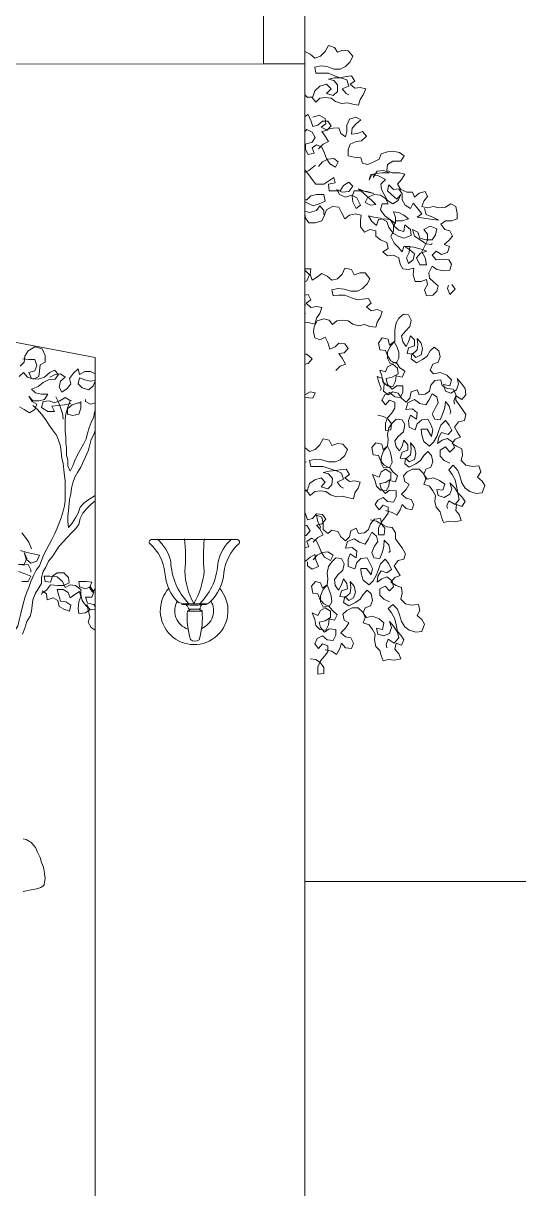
# Model space of a CAD drawing. Header units: metres. Extents: x 14 to 155, y 0 to 125.
# Drawn here: x 139.645 to 140.826, y 95.483 to 98.263 of the extents above; entities that cross this region are included whole.
import ezdxf

# ---------------------------------------------------------------- set-up
doc = ezdxf.new("R2010")
doc.units = ezdxf.units.M
doc.layers.add('PDF2_Geometry', color=7, linetype='Continuous', true_color=0xffbe80)

msp = doc.modelspace()

# ---------------------------------------------------------------- linework, layer by layer
at = {"layer": 'PDF2_Geometry', "color": 0, "lineweight": 0}
msp.add_lwpolyline([(140.3163, 98.3167), (140.2176, 98.3167), (140.2176, 98.1663), (140.3163, 98.1663)], close=True, dxfattribs=at)
for points in [[(140.321, 98.0879), (140.3336, 98.0863), (140.343, 98.0754), (140.3523, 98.0848), (140.3665, 98.0863), (140.379, 98.0848), (140.3899, 98.077), (140.4041, 98.0723), (140.4182, 98.0739), (140.4307, 98.0707), (140.4448, 98.0676), (140.448, 98.0817), (140.4558, 98.0926), (140.462, 98.1068), (140.448, 98.1099), (140.4354, 98.1083), (140.4244, 98.1178), (140.4354, 98.1255), (140.4275, 98.1381), (140.4151, 98.1365), (140.4009, 98.1334), (140.3868, 98.1381), (140.3727, 98.1444), (140.357, 98.1444), (140.343, 98.1444), (140.3399, 98.1584), (140.3555, 98.1615), (140.3696, 98.16), (140.3853, 98.1538), (140.4009, 98.1538), (140.4135, 98.16), (140.4244, 98.171), (140.4307, 98.1851), (140.4197, 98.1976), (140.4072, 98.1991), (140.3946, 98.1944), (140.3868, 98.2054), (140.3727, 98.2101), (140.3649, 98.196), (140.3539, 98.1851), (140.3399, 98.1804), (140.3288, 98.1898), (140.3163, 98.196)], [(140.3163, 98.0926), (140.3226, 98.0863), (140.3352, 98.0879), (140.3399, 98.102), (140.3523, 98.113), (140.368, 98.1177), (140.379, 98.1067), (140.368, 98.0957), (140.3838, 98.091), (140.3947, 98.1005), (140.3947, 98.1162), (140.3853, 98.1271), (140.3728, 98.1302), (140.3868, 98.1333), (140.4025, 98.1333), (140.4166, 98.1286), (140.4213, 98.113), (140.4057, 98.1067), (140.4151, 98.0957), (140.4213, 98.0926)], [(140.3493, 97.9642), (140.3602, 97.9752), (140.3728, 97.9814), (140.3649, 97.994), (140.357, 98.0049), (140.3696, 98.0081), (140.379, 98.019), (140.3712, 98.03), (140.3586, 98.03), (140.3477, 98.0206), (140.3352, 98.0174), (140.3304, 98.0316), (140.3242, 98.0457), (140.3163, 98.041)], [(140.3352, 98.0394), (140.3508, 98.0441), (140.3649, 98.0363), (140.3665, 98.0237), (140.3555, 98.0158), (140.3665, 98.0096), (140.3838, 98.0128), (140.3978, 98.0143), (140.4026, 98.0002), (140.4135, 97.9924), (140.4167, 98.0049), (140.4167, 98.0205), (140.4229, 98.0347), (140.4386, 98.0394), (140.4496, 98.0331), (140.4386, 98.0237), (140.4292, 98.0128), (140.4276, 97.9987), (140.4417, 98.0002), (140.4543, 98.0049), (140.4636, 97.9939), (140.4512, 97.9829), (140.4386, 97.9814), (140.4244, 97.9752), (140.4198, 97.9626), (140.4198, 97.9469), (140.4339, 97.9438), (140.4496, 97.9422), (140.4543, 97.9297), (140.4668, 97.9266), (140.4809, 97.9329), (140.4935, 97.9392), (140.4981, 97.9516), (140.5138, 97.9563), (140.5264, 97.9579), (140.542, 97.9548), (140.553, 97.9469), (140.5451, 97.9344), (140.5264, 97.9344), (140.5138, 97.9266), (140.5122, 97.9124), (140.5248, 97.9063), (140.542, 97.9063), (140.5545, 97.9031), (140.5467, 97.8906), (140.5373, 97.8796), (140.5451, 97.8671), (140.5593, 97.8608), (140.5733, 97.8608), (140.578, 97.8482), (140.589, 97.8577), (140.6031, 97.8624), (140.6093, 97.8498), (140.6, 97.8388), (140.5953, 97.8263), (140.6093, 97.8232), (140.6235, 97.8263), (140.636, 97.8232), (140.6516, 97.8248), (140.6642, 97.8326), (140.6767, 97.8263), (140.6798, 97.8106), (140.6798, 97.7966), (140.6658, 97.7919), (140.6516, 97.7919), (140.6407, 97.784), (140.6501, 97.7715), (140.6626, 97.7683), (140.6689, 97.7558), (140.6595, 97.7448), (140.6485, 97.7354), (140.6611, 97.7307), (140.6564, 97.7167), (140.6422, 97.712), (140.6297, 97.7198), (140.6203, 97.7104), (140.6297, 97.6994), (140.6454, 97.701), (140.6595, 97.6994), (140.6658, 97.6885), (140.6626, 97.6743), (140.6469, 97.6728), (140.6313, 97.6759), (140.6203, 97.6838), (140.6125, 97.6681), (140.614, 97.6556), (140.6235, 97.6462), (140.6345, 97.6367), (140.6313, 97.6242), (140.6219, 97.6149)], [(140.3493, 97.9219), (140.3586, 97.9329), (140.3712, 97.9392), (140.3853, 97.9407), (140.3962, 97.9329), (140.3899, 97.9203), (140.3759, 97.9282), (140.3681, 97.9407), (140.3633, 97.9532), (140.357, 97.9674), (140.3446, 97.9736), (140.3336, 97.9658), (140.3383, 97.9532), (140.3242, 97.9501), (140.3179, 97.9626), (140.3179, 97.9752), (140.3336, 97.9798), (140.3414, 97.9908), (140.3336, 98.0034), (140.321, 98.0097), (140.3163, 98.005)], [(140.3415, 97.925), (140.3258, 97.9124), (140.3164, 97.9077)], [(140.3164, 97.914), (140.3257, 97.9015), (140.3336, 97.8905), (140.343, 97.8795), (140.3618, 97.8795), (140.3853, 97.8952), (140.3884, 97.8827), (140.3728, 97.8795), (140.3743, 97.8639), (140.3884, 97.8639), (140.4009, 97.8639), (140.4088, 97.8764), (140.4214, 97.8843), (140.4307, 97.8748), (140.4214, 97.8624), (140.4057, 97.8608), (140.3931, 97.8671), (140.3994, 97.8545), (140.4135, 97.8482), (140.4275, 97.8529), (140.4401, 97.8466), (140.4495, 97.8295), (140.4385, 97.8216), (140.4307, 97.8372), (140.4291, 97.8498), (140.4338, 97.8639), (140.4495, 97.8639), (140.4652, 97.8624), (140.4809, 97.8576), (140.4605, 97.8624), (140.4448, 97.8686), (140.4636, 97.8514), (140.4761, 97.8404), (140.4856, 97.831), (140.473, 97.8295), (140.4605, 97.8357), (140.4667, 97.8482), (140.4824, 97.8545), (140.4965, 97.8529), (140.509, 97.8451), (140.5153, 97.8326), (140.5012, 97.8326), (140.4965, 97.8185), (140.5075, 97.8043), (140.5216, 97.7934), (140.5326, 97.7856), (140.5326, 97.8012), (140.5279, 97.8138), (140.5404, 97.8122), (140.5529, 97.8059), (140.5639, 97.7966), (140.5482, 97.7919), (140.5326, 97.7919), (140.5295, 97.7793), (140.5404, 97.7699), (140.5529, 97.7667), (140.5545, 97.7824), (140.5686, 97.7714), (140.5701, 97.7574), (140.5529, 97.7511), (140.5388, 97.7558), (140.5279, 97.7621), (140.5169, 97.7762), (140.5122, 97.7903), (140.4965, 97.7981), (140.4809, 97.8012), (140.4683, 97.8043), (140.4761, 97.7903), (140.4871, 97.7809), (140.4919, 97.795), (140.5059, 97.7966), (140.52, 97.795), (140.5279, 97.7824), (140.5279, 97.7683), (140.5216, 97.7543), (140.5295, 97.7385), (140.5388, 97.7292), (140.5482, 97.7182), (140.5529, 97.7307), (140.5671, 97.7307), (140.5655, 97.7167), (140.5592, 97.7041), (140.5639, 97.69), (140.5748, 97.6994), (140.578, 97.7135), (140.5671, 97.7229), (140.5545, 97.7307), (140.5764, 97.7292), (140.5937, 97.7245), (140.6077, 97.7198), (140.5921, 97.7151), (140.5827, 97.7041), (140.5905, 97.6869), (140.6062, 97.6869), (140.6031, 97.7041), (140.5952, 97.7182), (140.6015, 97.7307), (140.6093, 97.7448), (140.6093, 97.7605), (140.6, 97.7714), (140.6156, 97.7793), (140.6313, 97.773), (140.6281, 97.759), (140.6203, 97.7464), (140.6047, 97.7464), (140.5905, 97.7511), (140.5858, 97.7652), (140.5732, 97.7714), (140.578, 97.7558), (140.5937, 97.7448), (140.6047, 97.737), (140.6187, 97.7354), (140.6203, 97.7385)], [(140.6015, 97.8216), (140.6061, 97.8075), (140.6234, 97.7997), (140.636, 97.7934), (140.6108, 97.7966), (140.5842, 97.8012), (140.5952, 97.809), (140.5842, 97.8232), (140.5748, 97.8342), (140.5686, 97.8216), (140.556, 97.8295), (140.5482, 97.8419), (140.5482, 97.8561), (140.5403, 97.8686), (140.5279, 97.8671), (140.5169, 97.878), (140.5137, 97.8639), (140.5232, 97.8545), (140.5356, 97.8435), (140.545, 97.8545), (140.5388, 97.8404), (140.5263, 97.8326), (140.5137, 97.8404), (140.5059, 97.8545), (140.4996, 97.8671), (140.498, 97.8795), (140.509, 97.8905), (140.4903, 97.9), (140.4761, 97.9015), (140.4698, 97.889), (140.473, 97.9015), (140.4855, 97.9047), (140.5012, 97.9062), (140.5184, 97.9062), (140.5043, 97.9124), (140.4887, 97.9108), (140.4824, 97.9), (140.4793, 97.8952)], [(140.3164, 97.8419), (140.321, 97.8419), (140.3304, 97.8513), (140.3446, 97.8545), (140.3618, 97.8545), (140.3649, 97.8388), (140.3509, 97.8326), (140.3367, 97.8279), (140.3164, 97.8372)], [(140.3164, 97.8153), (140.3273, 97.8122), (140.3446, 97.8169), (140.3524, 97.8279), (140.3618, 97.8169), (140.3618, 97.8074)], [(140.6015, 97.6273), (140.6093, 97.6399), (140.6062, 97.6524), (140.5937, 97.6477), (140.5795, 97.6477), (140.5748, 97.6633), (140.5764, 97.679), (140.5639, 97.6759), (140.5498, 97.6775), (140.5435, 97.6885), (140.5403, 97.7041), (140.5279, 97.7104), (140.5137, 97.7088), (140.5027, 97.7182), (140.5153, 97.7261), (140.5122, 97.7401), (140.4965, 97.7464), (140.4855, 97.7558), (140.4855, 97.7683), (140.4714, 97.7714), (140.4589, 97.7652), (140.4495, 97.7777), (140.4495, 97.7919), (140.4511, 97.8059), (140.4369, 97.809), (140.4229, 97.8059), (140.4119, 97.7966), (140.4041, 97.8122), (140.3978, 97.8247), (140.3822, 97.8263), (140.368, 97.8185), (140.3633, 97.8059), (140.357, 97.7919), (140.3414, 97.7871), (140.3257, 97.7871), (140.3179, 97.7981), (140.3164, 97.809)], [(140.3806, 97.6273), (140.3962, 97.6304), (140.4104, 97.6289), (140.4261, 97.6242), (140.4417, 97.6242), (140.4542, 97.6304), (140.4651, 97.6414), (140.4714, 97.654), (140.4605, 97.668), (140.448, 97.668), (140.4339, 97.6633), (140.4276, 97.6759), (140.412, 97.679), (140.4057, 97.6649), (140.3947, 97.654), (140.3806, 97.6508), (140.3696, 97.6601), (140.3571, 97.6664), (140.3446, 97.657), (140.3336, 97.6508), (140.3289, 97.6649), (140.3305, 97.6774), (140.3164, 97.6774)], [(140.3164, 97.6462), (140.321, 97.6493), (140.3273, 97.6634), (140.3164, 97.6744)], [(140.6563, 97.6304), (140.6594, 97.6383)], [(140.6673, 97.6399), (140.6751, 97.6289)], [(140.3164, 97.5505), (140.3273, 97.5489), (140.3399, 97.5459), (140.3446, 97.5599), (140.3524, 97.5709), (140.3571, 97.585), (140.3446, 97.5881), (140.3304, 97.585), (140.3195, 97.596), (140.3304, 97.6038), (140.3242, 97.6164), (140.3164, 97.6148)], [(140.3901, 97.4347), (140.401, 97.4456), (140.4136, 97.4503), (140.4057, 97.4645), (140.3979, 97.4754), (140.4104, 97.4769), (140.4199, 97.4879), (140.412, 97.4989), (140.3979, 97.5005), (140.3885, 97.4911), (140.376, 97.4863), (140.3712, 97.5021), (140.365, 97.5145), (140.3525, 97.5083), (140.3399, 97.513), (140.3368, 97.5271), (140.3384, 97.5397), (140.3462, 97.5537), (140.3618, 97.5584), (140.3744, 97.5553), (140.3822, 97.5444), (140.3931, 97.5537), (140.4073, 97.5553), (140.4199, 97.5537), (140.4307, 97.5459), (140.4449, 97.5412), (140.459, 97.5444), (140.4715, 97.5397), (140.4856, 97.5381), (140.4888, 97.5506), (140.4966, 97.5631), (140.5012, 97.5757), (140.4888, 97.5804), (140.4746, 97.5773), (140.4637, 97.5866), (140.4746, 97.596), (140.4684, 97.607), (140.4543, 97.6054), (140.4417, 97.6039), (140.4276, 97.6086), (140.412, 97.6149), (140.3979, 97.6149), (140.3838, 97.6133), (140.3807, 97.6273)], [(140.6062, 97.6133), (140.6016, 97.6273)], [(140.6219, 97.6148), (140.6062, 97.6132)], [(140.6752, 97.6289), (140.6626, 97.6164), (140.6563, 97.6305)], [(140.3164, 97.5928), (140.318, 97.5912), (140.3164, 97.5912)], [(140.3164, 97.5709), (140.318, 97.5709)], [(140.4903, 97.3281), (140.5043, 97.325), (140.5153, 97.3187), (140.5232, 97.3077), (140.5216, 97.2936), (140.5091, 97.2921), (140.5091, 97.3092), (140.5138, 97.3218), (140.5232, 97.3328), (140.531, 97.3453), (140.531, 97.3594), (140.5185, 97.3641), (140.5091, 97.3531), (140.4997, 97.3641), (140.5075, 97.3766), (140.5185, 97.3829), (140.531, 97.3719), (140.5435, 97.3704), (140.5498, 97.3829), (140.5498, 97.3986), (140.5358, 97.3986), (140.5248, 97.3907), (140.5138, 97.4017), (140.5106, 97.4158), (140.5248, 97.4189), (140.5388, 97.4268), (140.5373, 97.4409), (140.5263, 97.4502), (140.5138, 97.444), (140.5091, 97.4315), (140.495, 97.4362), (140.4997, 97.4221), (140.5028, 97.4079), (140.5138, 97.3986), (140.5263, 97.397), (140.5326, 97.4095), (140.5342, 97.4221), (140.5482, 97.4189), (140.5545, 97.4331), (140.5419, 97.4425), (140.5342, 97.455), (140.5201, 97.4518), (140.5138, 97.4644), (140.5138, 97.4785), (140.5201, 97.4926), (140.5295, 97.5036), (140.5358, 97.4926), (140.5404, 97.4785), (140.5404, 97.4644), (140.5342, 97.4518), (140.5216, 97.4581), (140.5138, 97.4707), (140.5091, 97.4831), (140.495, 97.4847), (140.4919, 97.5004), (140.5012, 97.513), (140.5153, 97.5098), (140.5185, 97.4957), (140.531, 97.5051), (140.531, 97.5192), (140.531, 97.5317), (140.5342, 97.549), (140.5404, 97.5599), (140.5514, 97.5693), (140.5639, 97.5678), (140.5702, 97.5552), (140.5671, 97.5396), (140.5561, 97.5286), (140.5467, 97.5176), (140.5498, 97.5036), (140.5577, 97.4926), (140.5639, 97.5036), (140.5687, 97.5176), (140.578, 97.5083), (140.578, 97.4941), (140.5639, 97.4894), (140.5608, 97.4754), (140.5733, 97.4738), (140.5843, 97.4847), (140.5858, 97.4973), (140.5843, 97.5114), (140.5937, 97.5004), (140.5968, 97.4878), (140.5937, 97.4722), (140.5811, 97.466), (140.5718, 97.4754), (140.5702, 97.4628), (140.5827, 97.4534), (140.5968, 97.4612), (140.6078, 97.4691), (140.6156, 97.4816), (140.625, 97.491), (140.636, 97.4816), (140.6391, 97.4675), (140.6344, 97.455), (140.6219, 97.4502), (140.6156, 97.4362), (140.6234, 97.4268), (140.6391, 97.4299), (140.6548, 97.4236), (140.6658, 97.4126), (140.6626, 97.3986), (140.6469, 97.4017), (140.6516, 97.386), (140.6642, 97.3813), (140.6783, 97.3892), (140.6829, 97.4033), (140.6799, 97.4158), (140.6892, 97.4049), (140.6986, 97.3923), (140.7002, 97.3766), (140.6908, 97.3657), (140.6768, 97.375), (140.672, 97.3626), (140.6736, 97.3547)], [(139.6349, 97.4206), (139.6458, 97.4299), (139.6552, 97.419), (139.6693, 97.4143), (139.6818, 97.4206), (139.6834, 97.4346), (139.685, 97.4487), (139.6975, 97.455), (139.6975, 97.4706), (139.6897, 97.4864), (139.6725, 97.4911), (139.6568, 97.4816), (139.6489, 97.4691), (139.6473, 97.455), (139.638, 97.4456)], [(140.3164, 97.4503), (140.3242, 97.4519), (140.3336, 97.4629), (140.3211, 97.4738), (140.3164, 97.4738)], [(139.6442, 97.4629), (139.6583, 97.4613), (139.6725, 97.4613), (139.6772, 97.4472), (139.6725, 97.4346), (139.6583, 97.4299), (139.6646, 97.4159), (139.6802, 97.4143), (139.6959, 97.419), (139.7085, 97.4299), (139.7194, 97.4362), (139.7288, 97.4253), (139.721, 97.4143), (139.7054, 97.4127), (139.6928, 97.4064), (139.6802, 97.397), (139.6646, 97.3908), (139.6741, 97.3814), (139.6881, 97.3783), (139.7038, 97.3783), (139.6959, 97.3657), (139.6818, 97.3625), (139.6678, 97.3625), (139.6583, 97.3735), (139.6662, 97.361), (139.6772, 97.3548), (139.6725, 97.3422), (139.6599, 97.3344), (139.6473, 97.3422), (139.6364, 97.3485)], [(139.7086, 97.419), (139.7211, 97.4253), (139.7336, 97.4269), (139.7446, 97.419), (139.7336, 97.4096), (139.7305, 97.3954), (139.7368, 97.383), (139.7493, 97.3924), (139.7587, 97.4033), (139.7555, 97.4159), (139.765, 97.4284), (139.776, 97.4393), (139.7791, 97.4253), (139.7916, 97.433), (139.8057, 97.433), (139.8167, 97.4269)], [(139.8167, 97.4111), (139.8057, 97.4095), (139.7916, 97.4127), (139.7791, 97.4174), (139.776, 97.4032), (139.7853, 97.3939), (139.801, 97.3892), (139.812, 97.3985), (139.8167, 97.4095)], [(140.5091, 97.1009), (140.5248, 97.0962), (140.5358, 97.0899), (140.5436, 97.1025), (140.5483, 97.115), (140.5577, 97.1056), (140.5718, 97.1025), (140.5765, 97.115), (140.5703, 97.1275), (140.5577, 97.1306), (140.5467, 97.1401), (140.5577, 97.1511), (140.5656, 97.1635), (140.5546, 97.1698), (140.5514, 97.184), (140.5608, 97.1933), (140.5734, 97.1996), (140.589, 97.1996), (140.6, 97.1887), (140.6047, 97.1761), (140.6, 97.1635), (140.6141, 97.1588), (140.6219, 97.1479), (140.6282, 97.1369), (140.6266, 97.1228), (140.6298, 97.1088), (140.6392, 97.0978), (140.6423, 97.0853), (140.6471, 97.0727), (140.6611, 97.0759), (140.6752, 97.0743), (140.6893, 97.0774), (140.6846, 97.0915), (140.6768, 97.1009), (140.6784, 97.115), (140.6908, 97.1103), (140.6987, 97.1228), (140.6908, 97.1338), (140.6815, 97.1432), (140.6784, 97.1588), (140.6752, 97.1745), (140.6674, 97.1871), (140.6595, 97.198), (140.6705, 97.209), (140.6815, 97.1964), (140.6861, 97.184), (140.6908, 97.1667), (140.6987, 97.1542), (140.7097, 97.1464), (140.7253, 97.1416), (140.7394, 97.1432), (140.7457, 97.1604), (140.7394, 97.1714), (140.7284, 97.1808), (140.7363, 97.1934), (140.7316, 97.2074), (140.716, 97.2059), (140.7003, 97.209), (140.6893, 97.22), (140.6924, 97.234), (140.6908, 97.2482), (140.6784, 97.2545), (140.6674, 97.2607), (140.6752, 97.2716), (140.6877, 97.2764), (140.6799, 97.2889), (140.6737, 97.2999), (140.683, 97.3124), (140.6971, 97.3155), (140.7003, 97.3297), (140.6924, 97.3421), (140.6846, 97.3531), (140.6768, 97.3641), (140.6768, 97.3782), (140.6705, 97.3907), (140.6564, 97.3923), (140.6439, 97.3986), (140.6408, 97.4126), (140.6266, 97.4111), (140.6172, 97.4002), (140.6141, 97.386), (140.6032, 97.3782), (140.589, 97.3766), (140.5843, 97.3892), (140.5703, 97.3845), (140.5671, 97.3688), (140.5577, 97.3594), (140.5467, 97.3688), (140.5389, 97.3813), (140.5264, 97.3845), (140.5154, 97.3766), (140.5044, 97.386), (140.506, 97.4017), (140.5013, 97.4158), (140.4888, 97.4205), (140.4935, 97.4049), (140.4982, 97.3923), (140.4966, 97.3876)], [(140.3164, 97.3704), (140.3352, 97.3688), (140.3414, 97.3814), (140.3289, 97.3845), (140.3164, 97.3767)], [(139.7586, 97.3563), (139.743, 97.3532), (139.7132, 97.35), (139.7194, 97.3374), (139.7038, 97.3374), (139.6881, 97.3469), (139.6928, 97.3609), (139.7069, 97.3625), (139.7194, 97.3579), (139.732, 97.3625), (139.7446, 97.3703), (139.7555, 97.3641), (139.7602, 97.3625)], [(139.7226, 97.3719), (139.7289, 97.3594), (139.7336, 97.3469), (139.7383, 97.3327), (139.7399, 97.3202), (139.7399, 97.3187)], [(139.8151, 97.3375), (139.8135, 97.3249), (139.8072, 97.3109), (139.8025, 97.2983), (139.7978, 97.2859), (139.7947, 97.2717), (139.7884, 97.2591), (139.7743, 97.2341), (139.7681, 97.22), (139.7634, 97.2075), (139.7571, 97.1949), (139.7509, 97.2075), (139.7509, 97.22), (139.7477, 97.2341), (139.7477, 97.2498), (139.7462, 97.2623), (139.7462, 97.2764), (139.7446, 97.2905), (139.7446, 97.3046), (139.7446, 97.3187), (139.7462, 97.3312), (139.7508, 97.3453), (139.7555, 97.3579), (139.7571, 97.3625)], [(139.7822, 97.3609), (139.7822, 97.3453), (139.7775, 97.3311), (139.7633, 97.328), (139.7508, 97.3311), (139.7508, 97.3437), (139.7618, 97.3531), (139.7759, 97.3579), (139.7806, 97.3579)], [(139.8167, 97.3579), (139.8057, 97.3548), (139.7931, 97.3609), (139.7931, 97.3657)], [(140.6626, 97.2137), (140.6485, 97.22), (140.6391, 97.2309), (140.6391, 97.245), (140.6516, 97.2529), (140.6626, 97.2403), (140.6736, 97.2513), (140.6689, 97.2639), (140.6563, 97.2732), (140.6438, 97.2685), (140.6328, 97.2607), (140.636, 97.2763), (140.6423, 97.2873), (140.6579, 97.2826), (140.6673, 97.2921), (140.661, 97.3045), (140.6516, 97.3155), (140.6407, 97.3045), (140.636, 97.2921), (140.6313, 97.2779), (140.6234, 97.2639), (140.614, 97.2544), (140.6, 97.2654), (140.5952, 97.2811), (140.5937, 97.2952), (140.6078, 97.2952), (140.6187, 97.2779), (140.6219, 97.2936), (140.6171, 97.3061), (140.6094, 97.3187), (140.5952, 97.3171), (140.5842, 97.3077), (140.5795, 97.2936), (140.5655, 97.2999), (140.5639, 97.3155), (140.5686, 97.3281), (140.5827, 97.3187), (140.5842, 97.3344), (140.5733, 97.3437), (140.5576, 97.3421), (140.5624, 97.3578), (140.578, 97.3657), (140.5905, 97.3563), (140.6047, 97.3531), (140.6124, 97.3641), (140.6203, 97.3797), (140.6313, 97.372), (140.6344, 97.3578), (140.6281, 97.3468), (140.6203, 97.3312), (140.6266, 97.3187), (140.6391, 97.3171), (140.6454, 97.3328), (140.65, 97.3468), (140.6516, 97.361), (140.661, 97.35), (140.6642, 97.3359), (140.6626, 97.3312)], [(139.6678, 97.3516), (139.6788, 97.3422), (139.6881, 97.3312), (139.6991, 97.3172), (139.707, 97.3046), (139.7148, 97.2936), (139.7241, 97.2811), (139.7289, 97.2686), (139.7336, 97.2544), (139.7351, 97.2404), (139.7367, 97.2262), (139.7398, 97.2138), (139.7414, 97.1981), (139.743, 97.1839), (139.7446, 97.1715), (139.7446, 97.1244), (139.743, 97.1119), (139.7398, 97.0994), (139.7351, 97.0837), (139.7257, 97.0586), (139.7195, 97.0445), (139.7132, 97.032)], [(140.473, 97.079), (140.4871, 97.0759), (140.4997, 97.068), (140.5075, 97.0586), (140.506, 97.043), (140.4919, 97.043), (140.4919, 97.0586), (140.4981, 97.0727), (140.5075, 97.0837), (140.5153, 97.0946), (140.5153, 97.1088), (140.5029, 97.1135), (140.4934, 97.1025), (140.484, 97.115), (140.4903, 97.1259), (140.5029, 97.1322), (140.5138, 97.1228), (140.5279, 97.1212), (140.5342, 97.1338), (140.5342, 97.1479), (140.5185, 97.1495), (140.509, 97.1416), (140.4981, 97.1526), (140.495, 97.1651), (140.509, 97.1682), (140.5216, 97.1761), (140.5216, 97.1918), (140.509, 97.1996), (140.4981, 97.1933), (140.4934, 97.1808), (140.4777, 97.1871), (140.484, 97.1714), (140.4871, 97.1588), (140.4966, 97.1495), (140.5106, 97.1479), (140.5169, 97.1588), (140.5185, 97.173), (140.5326, 97.1698), (140.5373, 97.184), (140.5263, 97.1933), (140.5185, 97.2043), (140.5044, 97.2027), (140.4981, 97.2137), (140.4981, 97.2278), (140.5044, 97.2435), (140.5138, 97.2545), (140.52, 97.2419), (140.5232, 97.2278), (140.5247, 97.2153), (140.5185, 97.2027), (140.5059, 97.209), (140.4966, 97.22), (140.4919, 97.2325), (140.4793, 97.234), (140.4761, 97.2513), (140.4856, 97.2623), (140.4997, 97.2592), (140.5029, 97.2466), (140.5138, 97.2545), (140.5153, 97.2701), (140.5138, 97.2826), (140.5169, 97.2983), (140.5247, 97.3092), (140.5342, 97.3187), (140.5482, 97.3171), (140.5545, 97.3061), (140.5514, 97.2889), (140.5389, 97.2779), (140.531, 97.2669), (140.5342, 97.2529), (140.5419, 97.2435), (140.5482, 97.2545), (140.5529, 97.2685), (140.5624, 97.2576), (140.5624, 97.245), (140.5482, 97.2403), (140.5435, 97.2263), (140.5576, 97.2247), (140.5686, 97.234), (140.5702, 97.2482), (140.5686, 97.2623), (140.578, 97.2513), (140.5811, 97.2372), (140.578, 97.2231), (140.5655, 97.2169), (140.5561, 97.2263), (140.5545, 97.2121), (140.5655, 97.2043), (140.5811, 97.2121), (140.5921, 97.22), (140.6, 97.2325), (140.6094, 97.2419), (140.6187, 97.2325), (140.6219, 97.2169), (140.6171, 97.2043), (140.6047, 97.1996), (140.6, 97.1871), (140.6078, 97.1761), (140.6234, 97.1792), (140.6376, 97.173), (140.65, 97.1635), (140.6454, 97.1495), (140.6313, 97.1511), (140.6344, 97.1369), (140.6486, 97.1322), (140.6626, 97.1401), (140.6673, 97.1526), (140.6626, 97.1667), (140.6736, 97.1558), (140.6815, 97.1432), (140.6846, 97.1275), (140.6752, 97.115), (140.6595, 97.1244), (140.6547, 97.1119), (140.6563, 97.1056)], [(139.8167, 97.137), (139.801, 97.1276), (139.79, 97.1197), (139.7807, 97.1088), (139.776, 97.0947), (139.7697, 97.0837), (139.7618, 97.0712), (139.7525, 97.0602), (139.7509, 97.0743), (139.7509, 97.0868), (139.7525, 97.101), (139.7555, 97.1276), (139.7587, 97.1401), (139.7602, 97.1542), (139.7634, 97.1668), (139.7681, 97.1808), (139.7744, 97.1918), (139.7822, 97.2044), (139.7931, 97.2294), (139.7994, 97.2435), (139.8041, 97.2576), (139.8073, 97.2701), (139.8136, 97.2827), (139.8167, 97.292)], [(140.3164, 97.148), (140.3211, 97.148), (140.3289, 97.137), (140.3399, 97.1464), (140.354, 97.148), (140.3665, 97.1464), (140.3775, 97.1386), (140.3916, 97.1339), (140.4057, 97.1354), (140.4182, 97.1323), (140.4324, 97.1291), (140.4354, 97.1433), (140.4433, 97.1542), (140.448, 97.1683), (140.4354, 97.1715), (140.4229, 97.1699), (140.4119, 97.1793), (140.4229, 97.1872), (140.4151, 97.1996), (140.4009, 97.1981), (140.3885, 97.1965), (140.3743, 97.2012), (140.3603, 97.2059), (140.3446, 97.2059), (140.3304, 97.2059), (140.3273, 97.2201), (140.343, 97.2232), (140.3571, 97.2216), (140.3728, 97.2169), (140.3885, 97.2169), (140.4009, 97.2216), (140.4119, 97.2325), (140.4182, 97.2467), (140.4072, 97.2592), (140.3948, 97.2607), (140.3806, 97.2561), (140.3743, 97.2686), (140.3603, 97.2717), (140.3524, 97.2577), (140.3414, 97.2467), (140.3273, 97.242), (140.3164, 97.2514)], [(140.3196, 97.2169), (140.3165, 97.2153)], [(140.3164, 97.1495), (140.3227, 97.1495), (140.3273, 97.1651), (140.3399, 97.1745), (140.3556, 97.1793), (140.3649, 97.1683), (140.3556, 97.1573), (140.3712, 97.1526), (140.3806, 97.162), (140.3822, 97.1777), (140.3728, 97.1887), (140.3603, 97.1917), (140.3743, 97.1949), (140.39, 97.1964), (140.4041, 97.1902), (140.4088, 97.1761), (140.3932, 97.1683), (140.4025, 97.1573), (140.4088, 97.1542)], [(139.7305, 97.0163), (139.7494, 97.0367), (139.7603, 97.0476), (139.7697, 97.057), (139.7775, 97.068), (139.7807, 97.0821), (139.787, 97.0947), (139.7963, 97.1056), (139.8073, 97.1165), (139.8167, 97.1244)], [(140.3367, 97.0257), (140.3477, 97.0367), (140.3603, 97.043), (140.3524, 97.057), (140.3446, 97.0664), (140.3571, 97.0696), (140.3665, 97.0806), (140.3587, 97.0915), (140.3446, 97.0931), (140.3351, 97.0821), (140.3227, 97.079), (140.3179, 97.0931), (140.3164, 97.0946)], [(140.365, 96.7688), (140.3806, 96.7657), (140.3916, 96.7579), (140.3995, 96.7719), (140.4041, 96.7845), (140.4135, 96.7735), (140.4276, 96.7719), (140.4324, 96.7845), (140.4261, 96.797), (140.4135, 96.8001), (140.4026, 96.8095), (140.4135, 96.8205), (140.4214, 96.833), (140.4104, 96.8393), (140.4072, 96.8534), (140.4166, 96.8629), (140.4292, 96.869), (140.4433, 96.869), (140.4558, 96.8581), (140.4605, 96.8456), (140.4558, 96.833), (140.47, 96.8284), (140.4777, 96.8174), (140.484, 96.8064), (140.4824, 96.7924), (140.4856, 96.7767), (140.495, 96.7672), (140.4981, 96.7548), (140.5029, 96.7422), (140.5153, 96.7453), (140.531, 96.7438), (140.5452, 96.7469), (140.5405, 96.7595), (140.531, 96.7704), (140.5342, 96.7845), (140.5467, 96.7798), (140.5529, 96.7924), (140.5452, 96.8033), (140.5373, 96.8127), (140.5342, 96.8284), (140.531, 96.8424), (140.5232, 96.8566), (140.5153, 96.8675), (140.5263, 96.8769), (140.5373, 96.866), (140.542, 96.8519), (140.5467, 96.8362), (140.5545, 96.8237), (140.5655, 96.8158), (140.5812, 96.8111), (140.5952, 96.8127), (140.6015, 96.83), (140.5952, 96.8409), (140.5842, 96.8503), (140.5905, 96.8629), (140.5874, 96.8769), (140.5702, 96.8753), (140.5561, 96.8785), (140.5451, 96.8895), (140.5482, 96.9036), (140.5466, 96.9176), (140.5342, 96.9224), (140.5216, 96.9302), (140.531, 96.9411), (140.5436, 96.9458), (140.5357, 96.9584), (140.5295, 96.9694), (140.5389, 96.9819), (140.5529, 96.985), (140.5561, 96.9976), (140.5482, 97.0117), (140.5405, 97.0226), (140.5326, 97.0336), (140.5326, 97.0477), (140.5247, 97.0602), (140.5122, 97.0618), (140.4997, 97.0681), (140.4966, 97.0822), (140.4824, 97.0806), (140.473, 97.0696), (140.4684, 97.0555), (140.459, 97.0476), (140.4448, 97.0461), (140.4385, 97.0586), (140.4261, 97.0524), (140.4229, 97.0383), (140.4135, 97.0289), (140.4025, 97.0383), (140.3948, 97.0508), (140.3806, 97.0539), (140.3712, 97.0461), (140.3603, 97.0555), (140.3603, 97.0712), (140.3571, 97.0852), (140.3446, 97.09), (140.3477, 97.0744), (140.354, 97.0618), (140.3524, 97.0571)], [(140.3164, 97.0414), (140.3195, 97.0414), (140.3289, 97.0523), (140.3211, 97.0649), (140.3164, 97.0664)], [(140.5185, 96.8832), (140.5045, 96.8895), (140.495, 96.8989), (140.495, 96.9145), (140.5076, 96.9208), (140.5185, 96.9098), (140.5279, 96.9192), (140.5248, 96.9334), (140.5122, 96.9427), (140.4997, 96.9381), (140.4887, 96.9302), (140.4903, 96.9443), (140.4982, 96.9568), (140.5122, 96.9521), (140.5232, 96.96), (140.5169, 96.9741), (140.5076, 96.985), (140.4966, 96.9741), (140.4919, 96.96), (140.4872, 96.9474), (140.4793, 96.9334), (140.47, 96.9239), (140.4559, 96.9349), (140.4511, 96.9506), (140.4496, 96.9631), (140.4637, 96.9631), (140.4746, 96.9474), (140.4778, 96.9631), (140.4715, 96.9756), (140.4653, 96.9882), (140.4496, 96.9866), (140.4401, 96.9772), (140.4355, 96.9616), (140.4198, 96.9678), (140.4198, 96.985), (140.4245, 96.9976), (140.4386, 96.9882), (140.4401, 97.0039), (140.4292, 97.0132), (140.4135, 97.0116), (140.4183, 97.0273), (140.434, 97.0336), (140.4464, 97.0258), (140.4606, 97.0211), (140.4684, 97.0336), (140.4762, 97.0492), (140.4872, 97.0399), (140.4903, 97.0273), (140.4825, 97.0163), (140.4762, 97.0007), (140.4809, 96.9882), (140.495, 96.9866), (140.5013, 97.0023), (140.5045, 97.0163), (140.506, 97.0305), (140.5169, 97.0195), (140.5201, 97.0039), (140.5169, 97.0007)], [(139.7133, 97.032), (139.6944, 96.996), (139.6835, 96.9693), (139.6757, 96.9584), (139.6694, 96.9458), (139.6631, 96.9317), (139.6584, 96.9176), (139.6537, 96.9066), (139.649, 96.8925), (139.6444, 96.8784), (139.6381, 96.8518), (139.6349, 96.8393), (139.6318, 96.8251), (139.6099, 96.7938), (139.5973, 96.775), (139.5863, 96.7656), (139.5786, 96.7499), (139.5566, 96.728), (139.5676, 96.7469), (139.566, 96.7593), (139.566, 96.7735), (139.566, 96.7891), (139.5613, 96.8158)], [(139.6647, 97.01), (139.6584, 97.0257), (139.6506, 97.0366), (139.6412, 97.0476)], [(139.9529, 97.032), (140.155, 97.032)], [(140.3367, 96.9834), (140.3461, 96.9944), (140.3587, 97.0007), (140.3712, 97.0023), (140.3837, 96.9944), (140.3775, 96.9818), (140.3634, 96.9897), (140.3556, 97.0023), (140.3508, 97.0147), (140.3446, 97.0289), (140.332, 97.0351), (140.3211, 97.0273), (140.3258, 97.0147), (140.3164, 97.0132)], [(139.6381, 97.0053), (139.6537, 97.0006), (139.6835, 96.9944), (139.6773, 96.9802), (139.6631, 96.9755), (139.6521, 96.985), (139.6475, 97.0006), (139.6537, 96.9865), (139.6475, 96.9724), (139.6334, 96.9724)], [(139.6428, 96.8064), (139.649, 96.8205), (139.6537, 96.8361), (139.6615, 96.8487), (139.6647, 96.8612), (139.6678, 96.8879), (139.6741, 96.9035), (139.6881, 96.927), (139.6881, 96.9411), (139.6928, 96.9552), (139.6991, 96.9661), (139.7054, 96.9803), (139.7148, 96.9913), (139.7226, 97.0037), (139.7304, 97.0163)], [(140.318, 96.9803), (140.3289, 96.9897), (140.3399, 96.996), (140.343, 96.9834), (140.3493, 96.9678), (140.3336, 96.9615), (140.3227, 96.9694), (140.3227, 96.9787)], [(139.6428, 96.9708), (139.6569, 96.9724), (139.6631, 96.9599), (139.6631, 96.9536)], [(140.329, 96.7469), (140.343, 96.7453), (140.354, 96.7375), (140.3619, 96.7265), (140.3619, 96.7124), (140.3478, 96.7109), (140.3478, 96.728), (140.354, 96.7422), (140.3635, 96.7532), (140.3712, 96.7641), (140.3712, 96.7782), (140.3588, 96.7829), (140.3493, 96.7719), (140.3399, 96.7829), (140.3462, 96.7954), (140.3588, 96.8017), (140.3697, 96.7924), (140.3838, 96.7908), (140.3901, 96.8033), (140.3901, 96.8174), (140.3744, 96.819), (140.3635, 96.8111), (140.354, 96.8221), (140.3509, 96.8346), (140.365, 96.8377), (140.3775, 96.8456), (140.3775, 96.8613), (140.365, 96.869), (140.354, 96.8629), (140.3478, 96.8503), (140.3336, 96.8566), (140.3399, 96.8409), (140.343, 96.8268), (140.3525, 96.8174), (140.3666, 96.8158), (140.3728, 96.8284), (140.3744, 96.8424), (140.3869, 96.8393), (140.3932, 96.8519), (140.3822, 96.8629), (140.3728, 96.8738), (140.3603, 96.8706), (140.354, 96.8832), (140.354, 96.8973), (140.3603, 96.9129), (140.3697, 96.9239), (140.3744, 96.9114), (140.3791, 96.8973), (140.3806, 96.8832), (140.3744, 96.8722), (140.3619, 96.8785), (140.3525, 96.8895), (140.3478, 96.902), (140.3352, 96.9035), (140.332, 96.9208), (140.3415, 96.9318), (140.354, 96.9286), (140.3588, 96.9161), (140.3697, 96.9239), (140.3712, 96.938), (140.3697, 96.9521), (140.3728, 96.9678), (140.3806, 96.9787), (140.3901, 96.9881), (140.4041, 96.9866), (140.4104, 96.9741), (140.4073, 96.9584), (140.3948, 96.9474), (140.3869, 96.9365), (140.3885, 96.9224), (140.3964, 96.9114), (140.4041, 96.9239), (140.4088, 96.938), (140.4167, 96.9271), (140.4183, 96.9145), (140.4041, 96.9098), (140.3995, 96.8957), (140.4135, 96.8942), (140.4245, 96.9035), (140.4261, 96.9176), (140.4245, 96.9318), (140.434, 96.9208), (140.4371, 96.9066), (140.4324, 96.8926), (140.4214, 96.8863), (140.412, 96.8957), (140.4088, 96.8816), (140.4214, 96.8738), (140.4371, 96.8816), (140.448, 96.8895), (140.4559, 96.9005), (140.4653, 96.9114), (140.4746, 96.902), (140.4778, 96.8863), (140.4731, 96.8738), (140.4606, 96.869), (140.4559, 96.8566), (140.4637, 96.8456), (140.4778, 96.8487), (140.4935, 96.8424), (140.5045, 96.833), (140.5013, 96.8174), (140.4872, 96.8205), (140.4903, 96.8064), (140.5045, 96.8017), (140.5185, 96.808), (140.5232, 96.8221), (140.5185, 96.8361), (140.5279, 96.8253), (140.5374, 96.8111), (140.5405, 96.797), (140.5295, 96.7845), (140.5154, 96.7939), (140.5107, 96.7814), (140.5122, 96.7735)], [(139.6334, 96.9552), (139.6475, 96.9505), (139.6631, 96.9442), (139.6569, 96.9316), (139.6412, 96.9316)], [(139.8167, 96.8643), (139.8041, 96.8659), (139.7931, 96.8753), (139.7854, 96.8863), (139.7822, 96.9003), (139.7822, 96.9129), (139.7697, 96.9223), (139.7571, 96.9239), (139.7446, 96.9176), (139.7383, 96.9317), (139.7258, 96.9427), (139.7086, 96.9442), (139.6945, 96.9442), (139.6976, 96.9317), (139.7102, 96.9301), (139.7149, 96.9442), (139.7258, 96.9521), (139.7415, 96.9521), (139.7525, 96.9411), (139.7541, 96.9286), (139.7415, 96.9223), (139.7274, 96.9223), (139.7102, 96.9239), (139.7007, 96.9113), (139.6897, 96.905), (139.6882, 96.9003)], [(139.6897, 96.9098), (139.7007, 96.9019), (139.7023, 96.8879), (139.7164, 96.8926), (139.7273, 96.8863), (139.7304, 96.8722), (139.7414, 96.8659), (139.7556, 96.8612), (139.7586, 96.8753), (139.7462, 96.8832), (139.7336, 96.8848), (139.7289, 96.9004), (139.7257, 96.9129), (139.7399, 96.9129), (139.7524, 96.9051), (139.7571, 96.8926), (139.7681, 96.9004), (139.779, 96.9082), (139.7822, 96.8957), (139.7775, 96.8832), (139.7759, 96.8675), (139.7775, 96.855), (139.7931, 96.8566), (139.8041, 96.8643), (139.7962, 96.8769), (139.8041, 96.8472), (139.7994, 96.8346), (139.8072, 96.8221), (139.8167, 96.8158)], [(139.8167, 96.9145), (139.8104, 96.9066), (139.8026, 96.9176), (139.8088, 96.9302), (139.7947, 96.9317), (139.7775, 96.9317), (139.7791, 96.9192), (139.7931, 96.9145), (139.8057, 96.9192), (139.8136, 96.9066), (139.8088, 96.8941), (139.7931, 96.8941), (139.7978, 96.88), (139.8136, 96.8769), (139.8167, 96.8722)], [(140.0438, 96.8659), (140.0642, 96.8659), (140.0721, 96.8613), (140.0376, 96.8613), (140.0438, 96.8659), (140.0642, 96.8659)], [(139.6444, 96.1923), (139.6679, 96.197), (139.6773, 96.1985), (139.6867, 96.2017), (139.6914, 96.2048), (139.6945, 96.208), (139.696, 96.2141), (139.6976, 96.2236), (139.696, 96.2346), (139.6945, 96.2409), (139.6929, 96.2502), (139.6883, 96.2612), (139.6851, 96.2737), (139.6788, 96.2862), (139.6741, 96.2972), (139.6663, 96.3066), (139.6631, 96.3098), (139.66, 96.3113), (139.6522, 96.3161), (139.6444, 96.3176)]]:
    msp.add_lwpolyline(points, dxfattribs=at)
at = {"layer": 'PDF2_Geometry', "color": 0, "lineweight": 5}
for points in [[(140.3165, 95.2162), (140.3163, 98.1662), (132.2887, 98.1659), (132.2889, 95.2159)], [(134.4539, 97.7149), (134.7892, 97.7462), (135.1244, 97.7713), (135.4613, 97.7901), (135.7982, 97.8027), (136.135, 97.809), (136.4718, 97.809), (136.8086, 97.8027), (137.1439, 97.7901), (137.4808, 97.7714), (137.8176, 97.7463), (138.1529, 97.715), (138.4866, 97.679), (138.8202, 97.6351), (139.154, 97.585), (139.4861, 97.5287), (139.8167, 97.466), (139.8167, 95.2162)], [(145.0666, 96.2159), (140.3164, 96.2158)]]:
    msp.add_lwpolyline(points, dxfattribs=at)
at = {"layer": 'PDF2_Geometry', "color": 0, "lineweight": 0}
for points in [[(139.9468, 97.0222, -0.186803), (139.9828, 96.9526, 0.193869), (140.0158, 96.8808)], [(139.965, 97.0327, -0.146146), (139.9969, 96.9797, 0.188371), (140.0394, 96.8796)], [(140.1605, 97.0283, -0.266525), (140.1595, 97.0222, 0.185583), (140.1236, 96.9526, -0.193869), (140.0887, 96.882, -0.198661), (140.0845, 96.8784), (140.0219, 96.8784)], [(140.0294, 97.0332, -0.058481), (140.03, 96.9565, 0.112002), (140.0515, 96.8793, 0.112002), (140.0765, 96.9565, -0.057553), (140.077, 97.0332)], [(140.067, 96.8796, 0.188371), (140.1096, 96.9797, -0.14769), (140.1414, 97.0327)], [(140.0348, 96.8759, 0.028), (140.07, 96.8759, 0.125533), (140.0673, 96.8704)], [(140.0366, 96.8621, 0.097061), (140.0439, 96.7933, 0.361607), (140.0645, 96.7929, 0.097061), (140.0713, 96.8621)]]:
    msp.add_lwpolyline(points, format="xyb", dxfattribs=at)
for centre, radius, start, end in [((140.0525, 96.862), 0.0807, 137.8119, 40.717), ((140.0526, 96.862), 0.0464, 148.9709, 251.3665), ((140.0524, 96.8621), 0.0463, 293.0188, 29.1377)]:
    msp.add_arc(centre, radius, start, end, dxfattribs=at)
for points in [[(139.946, 97.0283), (139.9447, 97.0262), (139.9448, 97.0234), (139.9461, 97.0212)], [(139.9521, 97.032), (139.9496, 97.032), (139.9473, 97.0306), (139.946, 97.0283)], [(140.1605, 97.0283), (140.1592, 97.0306), (140.1568, 97.032), (140.1543, 97.032)], [(140.0163, 96.882), (140.0176, 96.8808), (140.0193, 96.88), (140.0212, 96.88)], [(140.0256, 96.8786), (140.0206, 96.8777), (140.0244, 96.8765), (140.0348, 96.8759)], [(140.0377, 96.8704), (140.0366, 96.8728), (140.0349, 96.8748), (140.033, 96.8764)], [(140.0384, 96.8692), (140.0393, 96.8674), (140.0408, 96.866), (140.0425, 96.8652)], [(140.0639, 96.8652), (140.0657, 96.866), (140.0671, 96.8674), (140.068, 96.8692)], [(140.07, 96.8759), (140.0804, 96.8765), (140.0842, 96.8777), (140.0793, 96.8786)]]:
    msp.add_open_spline(points, degree=3, dxfattribs=at)

doc.saveas('drawing.dxf')
